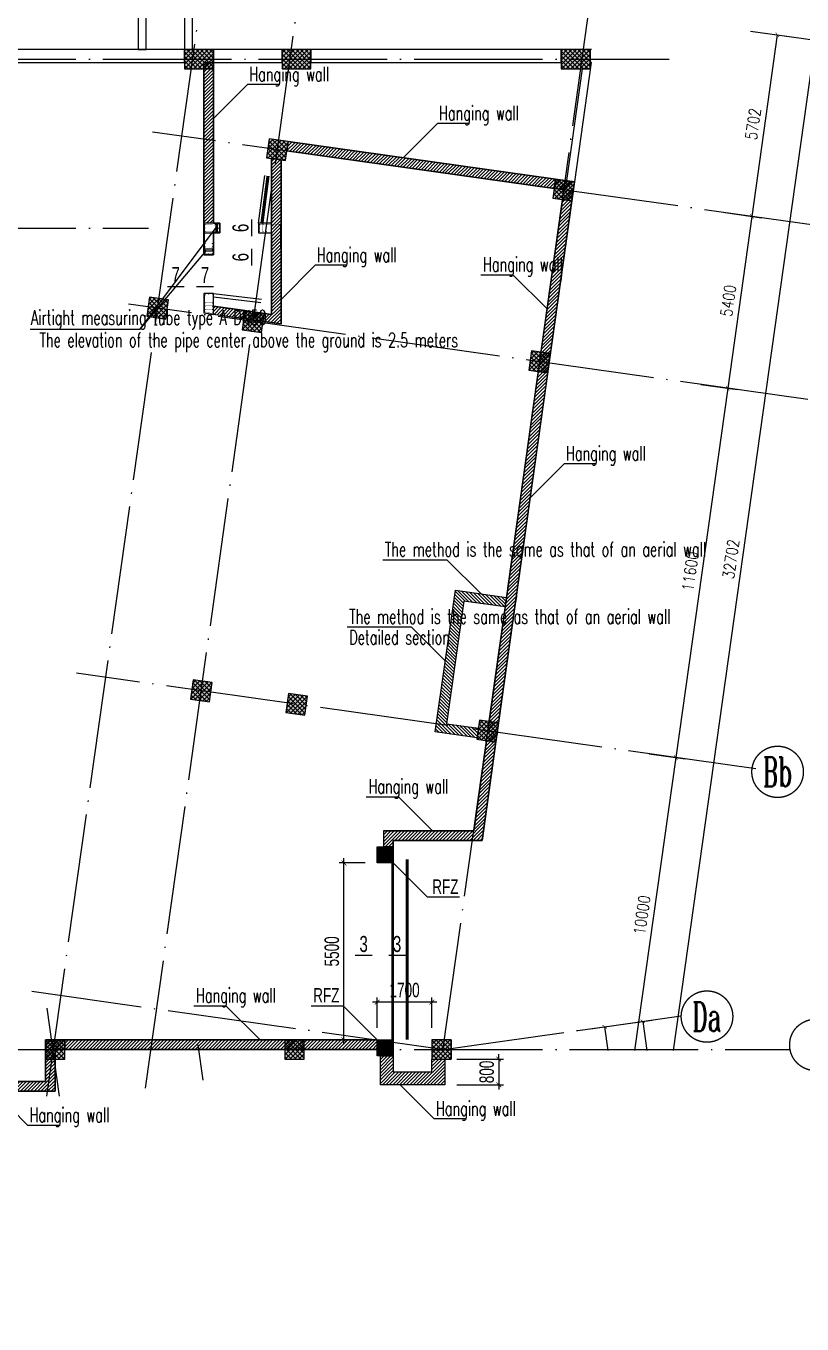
# Model space of a CAD drawing. Extents: x 68709 to 334654, y -65926 to 107615.
# Drawn here: x 156810 to 180957, y 46886 to 87264 of the extents above; entities that cross this region are included whole.
import ezdxf
from ezdxf.enums import TextEntityAlignment as Align
from ezdxf.xclip import XClip

# ---------------------------------------------------------------- set-up
doc = ezdxf.new("R2010")
doc.units = 0
doc.header["$LTSCALE"] = 2000
doc.header["$MEASUREMENT"] = 0
doc.header["$XCLIPFRAME"] = 0
for name, pattern in [('CENTER', [2, 1.25, -0.25, 0.25, -0.25]), ('DASH', [0.35, 0.25, -0.1]), ('DOTE', [2.42, 2, -0.2, 0.02, -0.2])]:
    doc.linetypes.add(name, pattern=pattern)
doc.layers.get('0').update_dxf_attribs({"linetype": 'CONTINUOUS'})
doc.layers.get('Defpoints').update_dxf_attribs({"linetype": 'CONTINUOUS'})
for name, color, linetype in [('0-column', 1, 'CONTINUOUS'), ('0-column-down', 6, 'CONTINUOUS'), ('0-hatch', 252, 'CONTINUOUS'), ('3', 6, 'CONTINUOUS'), ('A-CON-J', 1, 'CONTINUOUS'), ('A_DOOR', 4, 'CONTINUOUS'), ('AXIS', 3, 'CONTINUOUS'), ('AXIS_TEXT', 7, 'CONTINUOUS'), ('dote', 8, 'CONTINUOUS'), ('K-RF-LD', 50, 'CONTINUOUS'), ('SL-COLU', 210, 'CONTINUOUS'), ('SL-DIM', 90, 'CONTINUOUS'), ('SL-TEXT', 7, 'CONTINUOUS'), ('SL-WALL', 51, 'CONTINUOUS'), ('SL-WALL_HATCH', 254, 'CONTINUOUS')]:
    doc.layers.add(name, color=color, linetype=linetype)
doc.styles.add('_TCH_AXIS', font='COMPLEX', dxfattribs={"bigfont": 'GBCBIG'})
doc.styles.add('DIM_FONT', font='SIMPLEX.shx', dxfattribs={"width": 0.8})
doc.styles.add('L-TEXT', font='tj-romand1.shx', dxfattribs={"width": 0.7, "bigfont": 'hztxt5.shx'})
doc.styles.add('link', font='tj03-romand1.shx', dxfattribs={"width": 0.7, "bigfont": 'hztxt5.shx'})
doc.styles.add('MEN', font='tjromans.shx', dxfattribs={"width": 0.7, "bigfont": 'tjhztxt.shx'})
doc.styles.add('TONGJI-FONT', font='simplex.shx', dxfattribs={"width": 0.65})
doc.dimstyles.new('DIMN300', dxfattribs={"dimscale": 1.5, "dimtxt": 300, "dimasz": 100, "dimexe": 100, "dimexo": 100, "dimgap": 100, "dimtad": 1, "dimdec": 0, "dimtxsty": 'MEN', "dimblk": 'ARCHTICK', "dimcen": 1.5, "dimdle": 100, "dimclrt": 7, "dimazin": 2, "dimtfac": 1, "dimtdec": 0, "dimtix": 1, "dimtmove": 2, "dimatfit": 3, "dimfxl": 0, "dimarcsym": 0})
doc.dimstyles.new('TSSD_150_150', dxfattribs={"dimtxt": 450, "dimasz": 150, "dimexe": 150, "dimexo": 375, "dimgap": 150, "dimtad": 1, "dimdec": 0, "dimtxsty": 'L-TEXT', "dimblk": 'ARCHTICK', "dimcen": 0, "dimdle": 150, "dimclrt": 7, "dimazin": 3, "dimtfac": 1, "dimtdec": 0, "dimtix": 1, "dimtmove": 2, "dimatfit": 3, "dimfxl": 0, "dimarcsym": 0})
pattern_1 = [(45, (-2650, -13200), (-53.03301, 53.03301), [])]
pattern_2 = [(45, (-104156.54, -86527.21), (-53.03301, 53.03301), [])]

# ---------------------------------------------------------------- blocks, each defined once
blk = doc.blocks.new('0-jg-wall-ver3-dxadd')
for points in [[(65940, 81050), (64240, 81050), (64240, 79600), (64490, 79600), (64490, 80800), (65690, 80800), (65690, 79600), (65940, 79600)], [(65690, 79600), (59100, 79600), (59100, 79200), (65690, 79200)], [(68720, 79600), (66590, 79600), (66590, 79200), (68720, 79200)], [(77408, 79600), (69620, 79600), (69620, 79200), (77408, 79200)], [(108432, 79200), (109777, 54561), (112051, 54242), (112106, 54638), (110158, 54912), (108832, 79200), (115659, 79200), (115716, 79600), (78308, 79600), (78308, 79200)], [(84210, 63060), (85145, 79200), (84744, 79200), (83815, 63157), (77326, 48799), (73983, 48799), (73983, 48199), (73854, 48199), (75299, 37915), (75497, 37943), (74028, 48399), (77562, 48399), (81483, 20500), (77938, 20500), (77938, 20100), (81943, 20100), (77875, 49044)], [(78347, 79200), (78308, 79200), (78308, 79000), (78060, 79000), (77572, 75528), (77826, 75492)], [(79470, 64226), (78339, 61725), (77975, 61890), (79075, 64323), (79936, 79200), (80337, 79200)], [(66590, 79000), (66290, 79000), (66290, 74220), (66290, 73218), (66590, 73218), (66590, 73899), (66790, 73899), (66790, 74199), (66590, 74199)], [(68913, 76745), (68871, 76447), (77190, 75278), (77231, 75575)], [(68690, 76170), (68390, 76212), (68390, 74199), (67990, 74199), (67990, 73899), (68390, 73899), (68390, 71365), (68162, 71397), (68127, 71150), (68690, 71070)], [(77742, 74898), (77445, 74940), (76777, 70186), (77074, 70145)], [(67567, 71481), (66590, 71618), (66590, 72018), (66290, 72018), (66290, 71408), (67533, 71233)], [(76990, 69550), (76693, 69592), (75162, 58699), (75460, 58657)], [(77351, 59538), (76986, 59703), (76451, 58518), (75460, 58657), (75404, 58261), (76692, 58080)], [(75079, 58105), (74685, 55300), (71883, 55300), (71883, 54800), (72183, 54800), (72183, 55000), (74946, 55000), (75376, 58063)], [(71683, 54800), (72183, 54800), (72183, 54300), (71683, 54300)], [(71683, 48800), (61961, 48800), (61961, 48500), (71683, 48500)], [(71683, 48300), (71683, 48800), (72183, 48800), (72183, 48300)], [(61661, 48200), (61361, 48200), (61361, 47499), (59100, 47499), (59100, 47199), (61661, 47199)], [(72183, 48300), (72183, 47800), (73383, 47800), (73383, 48199), (73783, 48199), (73783, 47400), (71783, 47400), (71783, 48300)]]:
    blk.add_lwpolyline(points, close=True)
at = {"color": 1}
for points in [[(77391, 72400), (79542, 72400), (79554, 72597), (77419, 72598)], [(78296, 62600), (76014, 62600), (75986, 62400), (78205, 62400)]]:
    blk.add_lwpolyline(points, close=True, dxfattribs=at)
blk = doc.blocks.new('A$C253A630B')
at = {"layer": 'A_DOOR'}
for p, q in [((2050, -5101), (2241, -3613)), ((650, -7282), (2140, -7457)), ((650, -7388), (2124, -7562))]:
    blk.add_line(p, q, dxfattribs=at)
at = {"layer": 'A_DOOR', "const_width": 100}
blk.add_lwpolyline([(2154, -5118), (2345, -3630)], dxfattribs=at)
blk = doc.blocks.new('A$C0F766647')
at = {"layer": '3'}
for p, q in [((72133, -25000), (72133, -30500)), ((72183, -25000), (72183, -30500))]:
    blk.add_line(p, q, dxfattribs=at)
at = {"layer": '3', "linetype": 'DASH', "ltscale": 2, "const_width": 90}
blk.add_lwpolyline([(72611, -30501), (72611, -24891)], dxfattribs=at)
blk = doc.blocks.new('0-jg-column-Ver3-L-1')
at = {"color": 0, "linetype": 'ByBlock', "ltscale": 0.1}
for points in [[(66590, 79000), (66590, 79600), (65690, 79600), (65690, 79000)], [(69620, 79000), (69620, 79600), (68720, 79600), (68720, 79000)], [(78308, 79000), (78308, 79600), (77408, 79600), (77408, 79000)], [(68235, 76234), (68830, 76150), (68913, 76745), (68319, 76828)], [(77148, 74981), (77742, 74898), (77826, 75492), (77231, 75575)], [(64513, 71304), (65107, 71220), (65191, 71815), (64597, 71898)], [(67484, 70886), (68078, 70803), (68162, 71397), (67567, 71481)], [(76396, 69634), (76990, 69550), (77074, 70145), (76480, 70228)], [(65869, 59399), (66464, 59316), (66547, 59910), (65953, 59993)], [(68840, 58982), (69434, 58898), (69518, 59492), (68924, 59576)], [(74782, 58147), (75376, 58063), (75460, 58657), (74865, 58741)], [(68811, 48199), (69411, 48199), (69411, 48799), (68811, 48799)]]:
    blk.add_lwpolyline(points, close=True, dxfattribs=at)
at = {"color": 5, "linetype": 'ByBlock', "ltscale": 0.1}
for points in [[(61361, 48199), (61961, 48199), (61961, 48799), (61361, 48799)], [(73383, 48199), (73983, 48199), (73983, 48799), (73383, 48799)]]:
    blk.add_lwpolyline(points, close=True, dxfattribs=at)
blk = doc.blocks.new('_ArchTick')
at = {"color": 0, "linetype": 'ByBlock', "const_width": 0.15}
blk.add_lwpolyline([(-0.5, -0.5), (0.5, 0.5)], dxfattribs=at)
blk = doc.blocks.new('*D82')
at = {"layer": 'AXIS', "color": 0, "lineweight": -2, "transparency": 16777216}
for p, q in [((82505, 74531), (83634, 74373)), ((83337, 74414), (82586, 69067)), ((81754, 69184), (82883, 69025))]:
    blk.add_line(p, q, dxfattribs=at)
at = {"layer": 'Defpoints', "color": 0, "transparency": 16777216}
for p in [(82149, 74581), (81397, 69234), (82586, 69067)]:
    blk.add_point(p, dxfattribs=at)
at = {"layer": 'AXIS', "color": 0, "lineweight": -2, "transparency": 16777216, "xscale": 120, "yscale": 120, "zscale": 120}
for p, rotation in [((83337, 74414), 82.00000000000203), ((82586, 69067), 262.000000000002)]:
    blk.add_blockref('_ArchTick', p, dxfattribs=dict(at, rotation=rotation))
at = {"layer": 'AXIS', "color": 7, "transparency": 16777216, "insert": (82605, 71791), "char_height": 360, "attachment_point": 5, "rotation": 82, "style": 'DIM_FONT'}
blk.add_mtext('\\A1;5400', dxfattribs=at)
blk = doc.blocks.new('*D83')
at = {"layer": 'AXIS', "color": 0, "lineweight": -2, "transparency": 16777216}
for p, q in [((82586, 69067), (80971, 57580)), ((81754, 69184), (82883, 69025)), ((80139, 57697), (81268, 57538))]:
    blk.add_line(p, q, dxfattribs=at)
at = {"layer": 'Defpoints', "color": 0, "transparency": 16777216}
for p in [(81397, 69234), (79783, 57747), (80971, 57580)]:
    blk.add_point(p, dxfattribs=at)
at = {"layer": 'AXIS', "color": 0, "lineweight": -2, "transparency": 16777216, "xscale": 120, "yscale": 120, "zscale": 120}
for p, rotation in [((82586, 69067), 81.99999999999763), ((80971, 57580), 261.9999999999977)]:
    blk.add_blockref('_ArchTick', p, dxfattribs=dict(at, rotation=rotation))
at = {"layer": 'AXIS', "color": 7, "transparency": 16777216, "insert": (81422, 63374), "char_height": 360, "attachment_point": 5, "rotation": 82, "style": 'DIM_FONT'}
blk.add_mtext('\\A1;11600', dxfattribs=at)
blk = doc.blocks.new('*D84')
at = {"layer": 'AXIS', "color": 0, "lineweight": -2, "transparency": 16777216}
for p, q in [((80971, 57580), (79579, 47677)), ((80139, 57697), (81268, 57538)), ((78748, 47794), (79877, 47635))]:
    blk.add_line(p, q, dxfattribs=at)
at = {"layer": 'Defpoints', "color": 0, "transparency": 16777216}
for p in [(79783, 57747), (78391, 47844), (79579, 47677)]:
    blk.add_point(p, dxfattribs=at)
at = {"layer": 'AXIS', "color": 0, "lineweight": -2, "transparency": 16777216, "xscale": 120, "yscale": 120, "zscale": 120}
for p, rotation in [((80971, 57580), 81.99999999999785), ((79579, 47677), 261.9999999999979)]:
    blk.add_blockref('_ArchTick', p, dxfattribs=dict(at, rotation=rotation))
at = {"layer": 'AXIS', "color": 7, "transparency": 16777216, "insert": (79919, 52679), "char_height": 360, "attachment_point": 5, "rotation": 82, "style": 'DIM_FONT'}
blk.add_mtext('\\A1;10000', dxfattribs=at)
blk = doc.blocks.new('*D85')
at = {"layer": 'AXIS', "color": 0, "lineweight": -2, "transparency": 16777216}
for p, q in [((83299, 80178), (85616, 79853)), ((80768, 47510), (85319, 79894)), ((78748, 47794), (81065, 47468))]:
    blk.add_line(p, q, dxfattribs=at)
at = {"layer": 'Defpoints', "color": 0, "transparency": 16777216}
for p in [(82942, 80228), (85319, 79894), (78391, 47844)]:
    blk.add_point(p, dxfattribs=at)
at = {"layer": 'AXIS', "color": 0, "lineweight": -2, "transparency": 16777216, "xscale": 120, "yscale": 120, "zscale": 120}
for p, rotation in [((85319, 79894), 82.0000000000098), ((80768, 47510), 262.0000000000098)]:
    blk.add_blockref('_ArchTick', p, dxfattribs=dict(at, rotation=rotation))
at = {"layer": 'AXIS', "color": 7, "transparency": 16777216, "insert": (82687, 63752), "char_height": 360, "attachment_point": 5, "rotation": 82, "style": 'DIM_FONT'}
blk.add_mtext('\\A1;32702', dxfattribs=at)
blk = doc.blocks.new('*D86')
at = {"layer": 'AXIS', "color": 0, "lineweight": -2, "transparency": 16777216}
for p, q in [((77924, 49089), (80241, 49415)), ((79944, 49373), (84194, 19135)), ((82174, 18851), (84491, 19177))]:
    blk.add_line(p, q, dxfattribs=at)
at = {"layer": 'Defpoints', "color": 0, "transparency": 16777216}
for p in [(77568, 49039), (84194, 19135), (81817, 18801)]:
    blk.add_point(p, dxfattribs=at)
at = {"layer": 'AXIS', "color": 0, "lineweight": -2, "transparency": 16777216, "xscale": 120, "yscale": 120, "zscale": 120}
for p, rotation in [((79944, 49373), 97.99999999991564), ((84194, 19135), 277.9999999999156)]:
    blk.add_blockref('_ArchTick', p, dxfattribs=dict(at, rotation=rotation))
at = {"layer": 'AXIS', "color": 7, "transparency": 16777216, "insert": (80997, 38918), "char_height": 360, "attachment_point": 5, "rotation": 99, "style": 'DIM_FONT'}
blk.add_mtext('\\A1;30535', dxfattribs=at)
blk = doc.blocks.new('*D87')
at = {"layer": 'AXIS', "color": 0, "lineweight": -2, "transparency": 16777216}
for p, q in [((77924, 49089), (79053, 49248)), ((78756, 49206), (80287, 38313)), ((79455, 38196), (80584, 38355))]:
    blk.add_line(p, q, dxfattribs=at)
at = {"layer": 'Defpoints', "color": 0, "transparency": 16777216}
for p in [(77568, 49039), (79098, 38146), (80287, 38313)]:
    blk.add_point(p, dxfattribs=at)
at = {"layer": 'AXIS', "color": 0, "lineweight": -2, "transparency": 16777216, "xscale": 120, "yscale": 120, "zscale": 120}
for p, rotation in [((78756, 49206), 98.0000000000012), ((80287, 38313), 278.0000000000012)]:
    blk.add_blockref('_ArchTick', p, dxfattribs=dict(at, rotation=rotation))
at = {"layer": 'AXIS', "color": 7, "transparency": 16777216, "insert": (79086, 43698), "char_height": 360, "attachment_point": 5, "rotation": 99, "style": 'DIM_FONT'}
blk.add_mtext('\\A1;11000', dxfattribs=at)
blk = doc.blocks.new('*D14')
at = {"layer": 'AXIS', "color": 0, "lineweight": -2, "transparency": 16777216}
for p, q in [((83299, 80178), (84428, 80020)), ((84131, 80061), (83337, 74414)), ((82505, 74531), (83634, 74373))]:
    blk.add_line(p, q, dxfattribs=at)
at = {"layer": 'Defpoints', "color": 0, "transparency": 16777216}
for p in [(82942, 80228), (82149, 74581), (83337, 74414)]:
    blk.add_point(p, dxfattribs=at)
at = {"layer": 'AXIS', "color": 0, "lineweight": -2, "transparency": 16777216, "xscale": 120, "yscale": 120, "zscale": 120}
for p, rotation in [((84131, 80061), 82.0000000000021), ((83337, 74414), 262.0000000000021)]:
    blk.add_blockref('_ArchTick', p, dxfattribs=dict(at, rotation=rotation))
at = {"layer": 'AXIS', "color": 7, "transparency": 16777216, "insert": (83377, 77288), "char_height": 360, "attachment_point": 5, "rotation": 82, "style": 'DIM_FONT'}
blk.add_mtext('\\A1;5702', dxfattribs=at)
blk = doc.blocks.new('A$C4DFE0CFA')
at = {"layer": 'SL-WALL_HATCH'}
h = blk.add_hatch(dxfattribs=at)
h.set_pattern_fill('ANSI31', color=256, scale=600, style=0)
h.set_pattern_definition(pattern_1)
h.paths.add_polyline_path([(58189.8, -399.5), (58489.8, -399.5), (58489.8, -5397.1), (58189.8, -5397.1)])
h = blk.add_hatch(dxfattribs=at)
h.set_pattern_fill('ANSI31', color=256, scale=600, style=0)
h.set_pattern_definition(pattern_2)
h.paths.add_polyline_path([(63783.3, -24799.5), (63783.3, -24299.5), (66584.8, -24299.5), (67020.7, -21197.4), (69386.7, -4362.8), (60771.3, -3152), (60813.1, -2854.9), (69725.5, -4107.5), (67276.1, -21536.2), (66845.5, -24599.5), (64083.3, -24599.5), (64083.3, -24799.5)])
h = blk.add_hatch(dxfattribs=at)
h.set_pattern_fill('ANSI31', color=256, scale=600, style=0)
h.set_pattern_definition(pattern_1)
h.paths.add_polyline_path([(58489.8, -7981.5), (60289.8, -8234.4), (60289.8, -3387.3), (60589.8, -3414.1), (60589.8, -8529.1), (58489.8, -8233.9)])
h = blk.add_hatch(dxfattribs=at)
h.set_pattern_fill('ANSI31', color=256, scale=600, angle=90, style=0)
h.set_pattern_definition([(135, (-104156.54, -86527.21), (-53.03301, -53.03301), [])])
h.paths.add_polyline_path([(67563.5, -17335.4), (66276.2, -17154.4), (65740.5, -20967), (66730.8, -21106.1), (66689, -21403.2), (65387.1, -21220.2), (66020.8, -16815.6), (67605.3, -17038.2)])
for points in [[(63583.3, -24799.5), (64083.3, -24799.5), (64083.3, -25299.5), (63583.3, -25299.5)], [(63583.3, -30799.5), (64083.3, -30799.5), (64083.3, -31299.5), (63583.3, -31299.5)]]:
    blk.add_hatch(color=256, dxfattribs=at).paths.add_polyline_path(points)
h = blk.add_hatch(dxfattribs=at)
h.set_pattern_fill('ANSI31', color=256, scale=600, style=0)
h.set_pattern_definition(pattern_1)
h.paths.add_polyline_path([(50150, -32100), (50150, -32400), (53561.1, -32400), (53561.1, -31099.5), (63583.3, -31099.5), (63583.3, -30799.5), (53261.1, -30799.5), (53261.1, -32100)])
h = blk.add_hatch(dxfattribs=at)
h.set_pattern_fill('ANSI31', color=256, scale=600, style=0)
h.set_pattern_definition(pattern_2)
h.paths.add_polyline_path([(64083.3, -31299.5), (64083.3, -31799.5), (65283.3, -31798.5), (65283, -31400), (65683.3, -31400), (65683.3, -32199.5), (63683.3, -32199.5), (63683.3, -31299.5)])
at = {"layer": 'SL-COLU', "const_width": 6}
for points in [[(60546.8, -4922), (60546.8, -5672), (59917.8, -5672), (59917.8, -5428), (59936.1, -5428), (59958, -5449.9)], [(58639.9, -5465.3), (58661.8, -5443.5), (58661.8, -5425.1), (58217.8, -5425.1), (58217.8, -5669.1), (58661.8, -5669.1), (58661.8, -5425.1), (58643.4, -5425.1), (58621.5, -5447)], [(58258, -5449.9), (58236.1, -5428), (58217.8, -5428), (58217.8, -6353.5), (58461.8, -6353.5), (58461.8, -5428), (58217.8, -5428), (58217.8, -5446.4), (58239.6, -5468.3)], [(59939.6, -5468.3), (59917.8, -5446.4), (59917.8, -5428), (60561.8, -5428), (60561.8, -6178)], [(58258, -7631.3), (58236.1, -7609.5), (58217.8, -7609.5), (58217.8, -8163.8), (58461.8, -8203.5), (58461.8, -7609.5), (58217.8, -7609.5), (58217.8, -7627.9), (58239.6, -7649.7)]]:
    blk.add_lwpolyline(points, dxfattribs=at)
at = {"layer": 'SL-COLU'}
for points in [[(58689.8, -5397.1), (58189.8, -5397.1), (58189.8, -5697.1), (58689.8, -5697.1)], [(58189.8, -7581.5), (58189.8, -8191.8), (58489.8, -8233.9), (58489.8, -7581.5)]]:
    blk.add_lwpolyline(points, close=True, dxfattribs=at)
at = {"layer": 'SL-COLU', "const_width": 10}
for points in [[(58225.8, -5438.1, 1), (58235.8, -5438.1, 1)], [(58225.8, -5547.1, -1), (58235.8, -5547.1, -1)], [(58225.8, -5656.1, -1), (58235.8, -5656.1, -1)], [(58539.3, -5441, 1), (58549.3, -5441, 1)], [(58539.3, -5659, -1), (58549.3, -5659, -1)], [(58643.8, -5441, 1), (58653.8, -5441, 1)], [(58643.8, -5550, -1), (58653.8, -5550, -1)], [(58643.8, -5659, -1), (58653.8, -5659, -1)], [(59935.8, -5441, -1), (59925.8, -5441, -1)], [(59935.8, -5550, 1), (59925.8, -5550, 1)], [(59935.8, -5659, 1), (59925.8, -5659, 1)], [(60040.3, -5441, -1), (60030.3, -5441, -1)], [(60040.3, -5659, 1), (60030.3, -5659, 1)], [(60144.8, -5441, -1), (60134.8, -5441, -1)], [(60144.8, -5659, 1), (60134.8, -5659, 1)], [(60538.8, -5441, -1), (60528.8, -5441, -1)], [(60538.8, -5659, 1), (60528.8, -5659, 1)], [(58230.8, -6032, 1), (58230.8, -6022, 1)], [(58448.8, -6032, -1), (58448.8, -6022, -1)], [(58230.8, -6136.5, 1), (58230.8, -6126.5, 1)], [(58230.8, -6241, 1), (58230.8, -6231, 1)], [(58230.8, -6345.5, 1), (58230.8, -6335.5, 1)], [(58339.8, -6345.5, -1), (58339.8, -6335.5, -1)], [(58448.8, -6136.5, -1), (58448.8, -6126.5, -1)], [(58448.8, -6241, -1), (58448.8, -6231, -1)], [(58448.8, -6345.5, -1), (58448.8, -6335.5, -1)], [(58230.8, -7627.5, 1), (58230.8, -7617.5, 1)], [(58339.8, -7627.5, -1), (58339.8, -7617.5, -1)], [(58448.8, -7627.5, -1), (58448.8, -7617.5, -1)], [(58230.8, -7882, 1), (58230.8, -7872, 1)], [(58230.8, -7986.5, 1), (58230.8, -7976.5, 1)], [(58448.8, -7882, -1), (58448.8, -7872, -1)], [(58448.8, -7986.5, -1), (58448.8, -7976.5, -1)], [(58229.3, -8157.5, 1), (58229.3, -8147.5, 1)], [(58230.8, -8091, 1), (58230.8, -8081, 1)], [(58324.5, -8173, -1), (58324.5, -8163, -1)], [(58448.8, -8091, -1), (58448.8, -8081, -1)], [(58448.8, -8195.5, -1), (58448.8, -8185.5, -1)]]:
    blk.add_lwpolyline(points, format="xyb", close=True, dxfattribs=at)
at = {"layer": 'SL-COLU', "const_width": 6}
for points in [[(58531.3, -5465), (58531.3, -5441, -1), (58557.3, -5441), (58557.3, -5659, -1), (58531.3, -5659), (58531.3, -5635)], [(60048.3, -5465), (60048.3, -5441, 1), (60022.3, -5441), (60022.3, -5659, 1), (60048.3, -5659), (60048.3, -5635)], [(60152.8, -5465), (60152.8, -5441, 1), (60126.8, -5441), (60126.8, -5659, 1), (60152.8, -5659), (60152.8, -5635)], [(58254.8, -6040), (58230.8, -6040, -1), (58230.8, -6014), (58448.8, -6014, -1), (58448.8, -6040), (58424.8, -6040)], [(58254.8, -6144.5), (58230.8, -6144.5, -1), (58230.8, -6118.5), (58448.8, -6118.5, -1), (58448.8, -6144.5), (58424.8, -6144.5)], [(58254.8, -6249), (58230.8, -6249, -1), (58230.8, -6223), (58448.8, -6223, -1), (58448.8, -6249), (58424.8, -6249)], [(58254.8, -7890), (58230.8, -7890, -1), (58230.8, -7864), (58448.8, -7864, -1), (58448.8, -7890), (58424.8, -7890)], [(58254.8, -7994.5), (58230.8, -7994.5, -1), (58230.8, -7968.5), (58448.8, -7968.5, -1), (58448.8, -7994.5), (58424.8, -7994.5)], [(58254.8, -8099), (58230.8, -8099, -1), (58230.8, -8073), (58448.8, -8073, -1), (58448.8, -8099), (58424.8, -8099)]]:
    blk.add_lwpolyline(points, format="xyb", dxfattribs=at)
at = {"layer": 'SL-TEXT'}
for points in [[(60550.4, -1085.1), (59550.4, -1085.1), (58489.8, -2145.7)], [(66456.1, -2297.7), (65456.1, -2297.7), (64395.4, -3358.4)], [(62650.4, -6707.3), (61650.4, -6707.3), (60589.8, -7767.9)], [(66805.8, -7003.3), (67805.8, -7003.3), (68866.5, -8064)], [(70404.1, -12880.8), (69404.1, -12880.8), (68343.4, -13941.4)], [(63752.4, -15866.2), (65752.4, -15866.2), (66813, -16926.9)], [(62643.3, -17957.2), (64643.3, -17957.2), (65704, -19017.9)], [(63243.3, -23238.8), (64243.3, -23238.8), (65303.9, -24299.5)], [(66144, -26360.1), (65144, -26360.1), (64083.3, -25299.5)], [(57875.8, -29738.8), (58875.8, -29738.8), (59936.4, -30799.5)], [(61522.7, -29738.8), (62522.7, -29738.8), (63583.3, -30799.5)], [(66358.9, -33260.1), (65358.9, -33260.1), (64298.2, -32199.5)], [(53714.4, -33460.7), (52714.4, -33460.7), (51653.7, -32400)]]:
    blk.add_lwpolyline(points, dxfattribs=at)
at = {"layer": 'SL-WALL', "ltscale": 0.1}
for points in [[(58189.8, -399.5), (58489.8, -399.5), (58489.8, -5400), (58689.8, -5400), (58689.8, -5700), (58489.8, -5700), (58489.8, -6381.5), (58189.8, -6381.5)], [(53561.1, -31099.5), (53561.1, -32400), (49650, -32400), (49650, -31900), (50150, -31900), (50150, -32100), (53261.1, -32100), (53261.1, -30799.5), (64083.3, -30799.5), (64083.3, -31299.5), (63583.3, -31299.5), (63583.3, -31099.5)]]:
    blk.add_lwpolyline(points, close=True, dxfattribs=at)
at = {"layer": 'SL-WALL'}
for points in [[(63783.3, -24799.5), (63783.3, -24799.5), (63783.3, -24299.5), (66584.8, -24299.5), (67020.7, -21197.4), (69386.7, -4362.8), (60771.3, -3152), (60813.1, -2854.9), (69725.5, -4107.5), (67276.1, -21536.2), (66845.5, -24599.5), (64083.3, -24599.5), (64083.3, -24799.5)], [(67563.5, -17335.4), (67563.5, -17335.4), (66276.2, -17154.4), (65740.5, -20967), (66730.8, -21106.1), (66689, -21403.2), (65387.1, -21220.2), (66020.8, -16815.6), (67605.3, -17038.2), (67605.3, -17038.2)], [(63583.3, -24799.5), (64083.3, -24799.5), (64083.3, -25299.5), (63583.3, -25299.5)], [(64083.3, -31299.5), (64083.3, -31799.5), (65283.3, -31798.5), (65283, -31400), (65683.3, -31400), (65683.3, -32199.5), (63683.3, -32199.5), (63683.3, -31299.5)]]:
    blk.add_lwpolyline(points, close=True, dxfattribs=at)
blk.add_lwpolyline([(59889.8, -5400), (59889.8, -5700), (60289.8, -5700), (60289.8, -8234.4), (58489.8, -7981.5), (58489.8, -7581.5), (58189.8, -7581.5), (58189.8, -8191.8), (60589.8, -8529.1), (60589.8, -3414.1), (60289.8, -3387.3), (60289.8, -5400), (59889.8, -5400)], dxfattribs=at)
at = {"layer": 'SL-WALL_HATCH'}
for points in [[(58189.8, -399.5), (58489.8, -399.5), (58489.8, -5397.1), (58189.8, -5397.1)], [(50150, -32100), (50150, -32400), (53561.1, -32400), (53561.1, -31099.5), (63583.3, -31099.5), (63583.3, -30799.5), (53261.1, -30799.5), (53261.1, -32100)], [(63583.3, -30799.5), (64083.3, -30799.5), (64083.3, -31299.5), (63583.3, -31299.5)]]:
    blk.add_lwpolyline(points, close=True, dxfattribs=at)
blk.add_lwpolyline([(58489.8, -7981.5), (60289.8, -8234.4), (60289.8, -3387.3), (60589.8, -3414.1), (60589.8, -8529.1), (58489.8, -8233.9), (58489.8, -7981.5)], dxfattribs=at)
at = {"layer": 'SL-TEXT'}
for s, rotation, style, width, p in [('Hanging wall', 360, 'TONGJI-FONT', 0.65, (59600.4, -985.1)), ('Hanging wall', 360, 'TONGJI-FONT', 0.65, (65506.1, -2197.7)), ('Hanging wall', 360, 'TONGJI-FONT', 0.65, (61700.4, -6607.3)), ('Hanging wall', 0, 'TONGJI-FONT', 0.65, (66872.9, -6903.3)), ('Hanging wall', 360, 'TONGJI-FONT', 0.65, (69454.1, -12780.8)), ('The method is the same as that of an aerial wall', 0, 'TONGJI-FONT', 0.65, (63819.4, -15766.2)), ('The method is the same as that of an aerial wall', 0, 'TONGJI-FONT', 0.65, (62710.3, -17857.2)), ('Detailed section', 360, 'TONGJI-FONT', 0.65, (62710.3, -18507.2)), ('Hanging wall', 0, 'TONGJI-FONT', 0.65, (63310.3, -23138.8)), ('RFZ', 360, 'link', 0.7, (65294, -26260.1)), ('Hanging wall', 0, 'TONGJI-FONT', 0.65, (57942.8, -29638.8)), ('RFZ', 0, 'link', 0.7, (61589.7, -29638.8)), ('Hanging wall', 360, 'TONGJI-FONT', 0.65, (65408.9, -33160.1)), ('Hanging wall', 360, 'TONGJI-FONT', 0.65, (52764.4, -33360.7))]:
    blk.add_text(s, height=450, rotation=rotation, dxfattribs=dict(at, style=style, width=width)).set_placement(p)
blk = doc.blocks.new('0-jg-column-Ver3-L-0')
at = {"color": 0, "linetype": 'ByBlock', "ltscale": 0.1}
for points in [[(66590, 79000), (66590, 79600), (65690, 79600), (65690, 79000)], [(69620, 79000), (69620, 79600), (68720, 79600), (68720, 79000)], [(78308, 79000), (78308, 79600), (77408, 79600), (77408, 79000)], [(68235, 76234), (68830, 76150), (68913, 76745), (68319, 76828)], [(77148, 74981), (77742, 74898), (77826, 75492), (77231, 75575)], [(64513, 71304), (65107, 71220), (65191, 71815), (64597, 71898)], [(67484, 70886), (68078, 70803), (68162, 71397), (67567, 71481)], [(76396, 69634), (76990, 69550), (77074, 70145), (76480, 70228)], [(65869, 59399), (66464, 59316), (66547, 59910), (65953, 59993)], [(68840, 58982), (69434, 58898), (69518, 59492), (68924, 59576)], [(74782, 58147), (75376, 58063), (75460, 58657), (74865, 58741)], [(68811, 48199), (69411, 48199), (69411, 48799), (68811, 48799)]]:
    blk.add_lwpolyline(points, close=True, dxfattribs=at)
at = {"color": 5, "linetype": 'ByBlock', "ltscale": 0.1}
for points in [[(61361, 48199), (61961, 48199), (61961, 48799), (61361, 48799)], [(73383, 48199), (73983, 48199), (73983, 48799), (73383, 48799)]]:
    blk.add_lwpolyline(points, close=True, dxfattribs=at)
blk = doc.blocks.new('*D117')
at = {"layer": 'Defpoints', "color": 0, "transparency": 16777216}
for p in [(169840, 55128), (169840, 54328), (171521, 54328)]:
    blk.add_point(p, dxfattribs=at)
at = {"layer": 'SL-DIM', "color": 0, "lineweight": -2, "transparency": 16777216}
for p, q in [((170215, 55128), (171671, 55128)), ((171521, 55128), (171521, 55278)), ((171521, 55128), (171521, 54328)), ((170215, 54328), (171671, 54328)), ((171521, 54328), (171521, 54178))]:
    blk.add_line(p, q, dxfattribs=at)
at = {"layer": 'SL-DIM', "color": 0, "lineweight": -2, "transparency": 16777216, "xscale": 150, "yscale": 150, "zscale": 150}
for p, rotation in [((171521, 55128), 270), ((171521, 54328), 90)]:
    blk.add_blockref('_ArchTick', p, dxfattribs=dict(at, rotation=rotation))
at = {"layer": 'SL-DIM', "color": 7, "transparency": 16777216, "insert": (171146, 54728), "char_height": 450, "attachment_point": 5, "rotation": 90, "style": 'L-TEXT'}
blk.add_mtext('\\A1;800', dxfattribs=at)
blk = doc.blocks.new('*D118')
at = {"layer": 'Defpoints', "color": 0, "transparency": 16777216}
for p in [(167740, 56897), (167740, 55728), (169440, 55727)]:
    blk.add_point(p, dxfattribs=at)
at = {"layer": 'SL-DIM', "color": 0, "lineweight": -2, "transparency": 16777216}
for p, q in [((167740, 56103), (167740, 57047)), ((169440, 56102), (169440, 57047)), ((169590, 56897), (167590, 56897))]:
    blk.add_line(p, q, dxfattribs=at)
at = {"layer": 'SL-DIM', "color": 0, "lineweight": -2, "transparency": 16777216, "xscale": 150, "yscale": 150, "zscale": 150, "rotation": 180}
blk.add_blockref('_ArchTick', (167740, 56897), dxfattribs=at)
at = {"layer": 'SL-DIM', "color": 0, "lineweight": -2, "transparency": 16777216, "xscale": 150, "yscale": 150, "zscale": 150}
blk.add_blockref('_ArchTick', (169440, 56897), dxfattribs=at)
at = {"layer": 'SL-DIM', "color": 7, "transparency": 16777216, "insert": (168590, 57272), "char_height": 450, "attachment_point": 5, "style": 'L-TEXT'}
blk.add_mtext('\\A1;1700', dxfattribs=at)
blk = doc.blocks.new('*D119')
at = {"layer": 'Defpoints', "color": 0, "transparency": 16777216}
for p in [(166703, 61228), (167740, 61228), (167740, 55728)]:
    blk.add_point(p, dxfattribs=at)
at = {"layer": 'SL-DIM', "color": 0, "lineweight": -2, "transparency": 16777216}
for p, q in [((166703, 55578), (166703, 61378)), ((167365, 61228), (166553, 61228)), ((167365, 55728), (166553, 55728))]:
    blk.add_line(p, q, dxfattribs=at)
at = {"layer": 'SL-DIM', "color": 0, "lineweight": -2, "transparency": 16777216, "xscale": 150, "yscale": 150, "zscale": 150}
for p, rotation in [((166703, 61228), 90), ((166703, 55728), 270)]:
    blk.add_blockref('_ArchTick', p, dxfattribs=dict(at, rotation=rotation))
at = {"layer": 'SL-DIM', "color": 7, "transparency": 16777216, "insert": (166328, 58478), "char_height": 450, "attachment_point": 5, "rotation": 90, "style": 'L-TEXT'}
blk.add_mtext('\\A1;5500', dxfattribs=at)
blk = doc.blocks.new('A$C2211103D')
at = {"layer": 'K-RF-LD'}
for p, q in [((64298, -8404), (66674, -5228)), ((66665, -5251), (66640, -5251)), ((66715, -5251), (66740, -5251)), ((64298, -8404), (66375, -5949)), ((66440, -5906), (66440, -5881)), ((66440, -5956), (66440, -5981)), ((64298, -8404), (60880, -8404))]:
    blk.add_line(p, q, dxfattribs=at)
for points in [[(66665, -5401), (66715, -5401), (66715, -5101), (66665, -5101)], [(66290, -5906), (66290, -5956), (66590, -5956), (66590, -5906)]]:
    blk.add_lwpolyline(points, close=True, dxfattribs=at)
at = {"layer": 'K-RF-LD', "style": 'TONGJI-FONT', "width": 0.65}
for s, p in [('Airtight measuring tube type A DN50', (60908, -8258)), ('The elevation of the pipe center above the ground is 2.5 meters', (61175, -8957))]:
    blk.add_text(s, height=450, dxfattribs=at).set_placement(p)
blk = doc.blocks.new('ZW0702(CQ)')
at = {"layer": 'AXIS'}
for centre in [(84140, 57134.5), (81942.8, 49522.6), (85315.4, 48640.1)]:
    blk.add_circle(centre, 800, dxfattribs=at)
at = {"layer": 'dote', "linetype": 'DOTE'}
for p, q in [((61294.8, 46249), (67588.2, 91029)), ((64265.6, 45831.4), (70559, 90611.5)), ((73178, 44578.9), (79471.4, 89358.9)), ((-9452, 79300), (80768, 79300)), ((85827.1, 74064.5), (64695.9, 77034.3)), ((-9452, 74050), (64564.2, 74050)), ((85075.6, 68717), (63944.4, 71686.8)), ((83461.2, 57229.9), (62330, 60199.7)), ((82069.5, 47327.3), (60938.2, 50297.1)), ((70513.5, -14975.8), (61411.8, 49785.7)), ((60010, 46571.4), (81143, 49541.4)), ((-9452, 48500), (84527.8, 48500)), ((74969.7, -14349.6), (66116.7, 48642.5)), ((82396.7, -13305.8), (73708, 48517.2))]:
    blk.add_line(p, q, dxfattribs=at)
at = {"layer": 'AXIS_TEXT', "style": '_TCH_AXIS'}
for s, width, p, p2 in [('Bb', 0.552632, (83687.5, 56682), (84592.6, 56682)), ('Da', 0.567568, (81490.2, 49070), (82395.3, 49070))]:
    blk.add_text(s, height=905.1, dxfattribs=dict(at, width=width)).set_placement(p, p2, align=Align.FIT)
at = {"layer": 'AXIS'}
for p1, p2, distance, picture, middle in [((78391.1, 47844.2), (82942.4, 80228.3), -2400, '*D85', (82686.9, 63752.4)), ((82942.4, 80228.3), (82148.8, 74581.4), 1200, '*D14', (83377.4, 77288)), ((82148.8, 74581.4), (81397.3, 69234), 1200, '*D82', (82604.9, 71790.8)), ((81397.3, 69234), (79782.9, 57746.9), 1200, '*D83', (81421.9, 63373.5)), ((79782.9, 57746.9), (78391.1, 47844.2), 1200, '*D84', (79918.8, 52678.7))]:
    dim = blk.add_aligned_dim(p1=p1, p2=p2, distance=distance, dimstyle='DIMN300', dxfattribs=at)
    dim.commit()
    dim.dimension.update_dxf_attribs({"geometry": picture, "text_midpoint": middle})
for base, p2, picture, middle in [((84193.8, 19135.3), (81817.1, 18801.3), '*D86', (80997.3, 38917.8)), ((80286.7, 38313), (79098.4, 38146), '*D87', (79086.4, 43698.4))]:
    dim = blk.add_linear_dim(base=base, p1=(77567.5, 49038.9), p2=p2, angle=278, dimstyle='DIMN300', dxfattribs=at)
    dim.commit()
    dim.dimension.update_dxf_attribs({"geometry": picture, "text_midpoint": middle, "dimtype": 129, "text_rotation": 99})

msp = doc.modelspace()

# ---------------------------------------------------------------- hatches: boundary and pattern name
at = {"layer": '0-hatch'}
h = msp.add_hatch(dxfattribs=at)
h.set_pattern_fill('ANSI37', color=256, scale=800, style=0)
h.set_pattern_definition([(45, (1000000, 0), (-70.710678, 70.710678), []), (135, (1000000, 0), (-70.710678, -70.710678), [])])
h.paths.add_polyline_path([(155158.4, 61227.7), (155158.4, 61827.7), (154258.4, 61827.7), (154258.4, 61227.7)])
h.paths.add_polyline_path([(155158.4, 72727.7), (155158.4, 73327.7), (154258.4, 73327.7), (154258.4, 72727.7)])
h.paths.add_polyline_path([(130256.5, 61227.7), (130256.5, 61827.7), (129356.5, 61827.7), (129356.5, 61227.7)])
h.paths.add_polyline_path([(129356.5, 85927.2), (129956.5, 85927.2), (129956.5, 86527.2), (129356.5, 86527.2)])
h.paths.add_polyline_path([(137758.4, 85927.2), (138358.4, 85927.2), (138358.4, 86527.2), (137758.4, 86527.2)])
h.paths.add_polyline_path([(146158.4, 85927.2), (146758.4, 85927.2), (146758.4, 86527.2), (146158.4, 86527.2)])
h.paths.add_polyline_path([(154556.4, 85927.2), (155156.4, 85927.2), (155156.4, 86527.2), (154556.4, 86527.2)])
h.paths.add_polyline_path([(130256.5, 72727.7), (130256.5, 73327.7), (129356.5, 73327.7), (129356.5, 72727.7)])
h.paths.add_polyline_path([(155158.4, 80677.2), (155158.4, 81277.2), (154258.4, 81277.2), (154258.4, 80677.2)])
h.paths.add_polyline_path([(130256.5, 80677.2), (130256.5, 81277.2), (129356.5, 81277.2), (129356.5, 80677.2)])
h.paths.add_polyline_path([(155158.4, 66977.7), (155158.4, 67577.7), (154258.4, 67577.7), (154258.4, 66977.7)])
h.paths.add_polyline_path([(130256.5, 66977.7), (130256.5, 67577.7), (129356.5, 67577.7), (129356.5, 66977.7)])
h.paths.add_polyline_path([(163540.4, 77814.2), (164134.6, 77730.7), (164218.1, 78324.8), (163623.9, 78408.3)])
h.paths.add_polyline_path([(95756.5, 61227.2), (96356.5, 61227.2), (96356.5, 61827.2), (95756.5, 61827.2)])
h.paths.add_polyline_path([(104156.5, 61227.2), (104756.5, 61227.2), (104756.5, 61827.2), (104156.5, 61827.2)])
h.paths.add_polyline_path([(104156.5, 72727.2), (104756.5, 72727.2), (104756.5, 73327.2), (104156.5, 73327.2)])
h.paths.add_polyline_path([(104156.5, 85927.2), (104756.5, 85927.2), (104756.5, 86527.2), (104156.5, 86527.2)])
h.paths.add_polyline_path([(112556.5, 72727.2), (113156.5, 72727.2), (113156.5, 73327.2), (112556.5, 73327.2)])
h.paths.add_polyline_path([(112556.5, 80177.2), (113156.5, 80177.2), (113156.5, 80777.2), (112556.5, 80777.2)])
h.paths.add_polyline_path([(112556.5, 85927.2), (113156.5, 85927.2), (113156.5, 86527.2), (112556.5, 86527.2)])
h.paths.add_polyline_path([(120956.5, 85927.2), (121556.5, 85927.2), (121556.5, 86527.2), (120956.5, 86527.2)])
h.paths.add_polyline_path([(120956.5, 80177.2), (121556.5, 80177.2), (121556.5, 80777.2), (120956.5, 80777.2)])
h.paths.add_polyline_path([(146158.4, 80677.2), (146758.4, 80677.2), (146758.4, 81277.2), (146158.4, 81277.2)])
h.paths.add_polyline_path([(137758.4, 80677.2), (138358.4, 80677.2), (138358.4, 81277.2), (137758.4, 81277.2)])
h.paths.add_polyline_path([(120956.5, 72727.2), (121556.5, 72727.2), (121556.5, 73327.2), (120956.5, 73327.2)])
h.paths.add_polyline_path([(120956.5, 61227.2), (121556.5, 61227.2), (121556.5, 61827.2), (120956.5, 61827.2)])
h.paths.add_polyline_path([(137758.4, 61227.2), (138358.4, 61227.2), (138358.4, 61827.2), (137758.4, 61827.2)])
h.paths.add_polyline_path([(146158.4, 61227.2), (146758.4, 61227.2), (146758.4, 61827.2), (146158.4, 61827.2)])
h.paths.add_polyline_path([(137758.4, 72727.2), (138358.4, 72727.2), (138358.4, 73327.2), (137758.4, 73327.2)])
h.paths.add_polyline_path([(146158.4, 72727.2), (146758.4, 72727.2), (146758.4, 73327.2), (146158.4, 73327.2)])
h.paths.add_polyline_path([(104156.5, 80327.2), (104756.5, 80327.2), (104756.5, 80927.2), (104156.5, 80927.2)])
h.paths.add_polyline_path([(95756.5, 66977.2), (96356.5, 66977.2), (96356.5, 67577.2), (95756.5, 67577.2)])
h.paths.add_polyline_path([(112556.5, 61227.2), (113156.5, 61227.2), (113156.5, 61827.2), (112556.5, 61827.2)])
h.paths.add_polyline_path([(112556.5, 66977.2), (113156.5, 66977.2), (113156.5, 67577.2), (112556.5, 67577.2)])
h.paths.add_polyline_path([(120956.5, 66977.2), (121556.5, 66977.2), (121556.5, 67577.2), (120956.5, 67577.2)])
h.paths.add_polyline_path([(137758.4, 66977.2), (138358.4, 66977.2), (138358.4, 67577.2), (137758.4, 67577.2)])
h.paths.add_polyline_path([(146158.4, 66977.2), (146758.4, 66977.2), (146758.4, 67577.2), (146158.4, 67577.2)])
h.paths.add_polyline_path([(104156.5, 66977.2), (104756.5, 66977.2), (104756.5, 67577.2), (104156.5, 67577.2)])
edge = h.paths.add_edge_path()
edge.add_arc((110156.5, 65627.7), 500, 0, 360)
edge = h.paths.add_edge_path()
edge.add_arc((96856.5, 65627.7), 500, 0, 360)
h.paths.add_polyline_path([(162646.3, 85927.7), (162646.3, 86527.7), (161746.3, 86527.7), (161746.3, 85927.7)])
h.paths.add_polyline_path([(165676.3, 85927.7), (165676.3, 86527.7), (164776.3, 86527.7), (164776.3, 85927.7)])
h.paths.add_polyline_path([(174364.3, 85927.7), (174364.3, 86527.7), (173464.3, 86527.7), (173464.3, 85927.7)])
h.paths.add_polyline_path([(164292, 83161.6), (164886.1, 83078.1), (164969.6, 83672.3), (164375.5, 83755.8)])
h.paths.add_polyline_path([(160569.6, 78231.7), (161163.8, 78148.2), (161247.3, 78742.4), (160653.1, 78825.9)])
h.paths.add_polyline_path([(172452.8, 76561.6), (173047, 76478.1), (173130.5, 77072.3), (172536.3, 77155.8)])
h.paths.add_polyline_path([(173204.4, 81909.1), (173798.5, 81825.6), (173882, 82419.7), (173287.9, 82503.2)])
h.paths.add_polyline_path([(170838.4, 65074.5), (171432.6, 64991), (171516.1, 65585.2), (170921.9, 65668.7)])
h.paths.add_polyline_path([(161926, 66327.1), (162520.2, 66243.6), (162603.7, 66837.7), (162009.5, 66921.2)])
h.paths.add_polyline_path([(164896.8, 65909.6), (165491, 65826), (165574.5, 66420.2), (164980.3, 66503.7)])
h.paths.add_polyline_path([(146158.4, 54127.2), (146758.4, 54127.2), (146758.4, 54727.2), (146158.4, 54727.2)])
h.paths.add_polyline_path([(137758.4, 54127.2), (138358.4, 54127.2), (138358.4, 54727.2), (137758.4, 54727.2)])
h.paths.add_polyline_path([(129356.5, 54127.2), (129956.5, 54127.2), (129956.5, 54727.2), (129356.5, 54727.2)])
h.paths.add_polyline_path([(95756.5, 54127.7), (96356.5, 54127.7), (96356.5, 54727.7), (95756.5, 54727.7)])
h.paths.add_polyline_path([(104157.1, 54127.2), (104757.1, 54127.2), (104757.1, 54727.2), (104157.1, 54727.2)])
h.paths.add_polyline_path([(112557.1, 54127.2), (113157.1, 54127.2), (113157.1, 54727.2), (112557.1, 54727.2)])
h.paths.add_polyline_path([(120957.1, 54127.2), (121557.1, 54127.2), (121557.1, 54727.2), (120957.1, 54727.2)])
h.paths.add_polyline_path([(120957.1, 48727.7), (121557.1, 48727.7), (121557.1, 49327.7), (120957.1, 49327.7)])
h.paths.add_polyline_path([(146158.4, 48727.7), (146758.4, 48727.7), (146758.4, 49327.7), (146158.4, 49327.7)])
h.paths.add_polyline_path([(129356.5, 48727.7), (129956.5, 48727.7), (129956.5, 49327.7), (129356.5, 49327.7)])
h.paths.add_polyline_path([(137758.4, 48727.7), (138358.4, 48727.7), (138358.4, 49327.7), (137758.4, 49327.7)])
h.paths.add_polyline_path([(97256.5, 49327.7), (97256.5, 49927.7), (95756.5, 49927.7), (95756.5, 49327.7)])
h.paths.add_polyline_path([(111656.7, 49327.7), (111656.7, 49927.7), (110156.7, 49927.7), (110156.7, 49327.7)])
h.paths.add_polyline_path([(104156.5, 49327.7), (104756.5, 49327.7), (104756.5, 49927.7), (104156.5, 49927.7)])
h.paths.add_polyline_path([(154556.4, 54127.2), (155156.4, 54127.2), (155156.4, 54727.2), (154556.4, 54727.2)])
h.paths.add_polyline_path([(157417.6, 55127.2), (158017.6, 55127.2), (158017.6, 55727.2), (157417.6, 55727.2)])
h.paths.add_polyline_path([(169439.5, 55127.2), (170039.5, 55127.2), (170039.5, 55727.2), (169439.5, 55727.2)])
h.paths.add_polyline_path([(164867.6, 55127.2), (165467.6, 55127.2), (165467.6, 55727.2), (164867.6, 55727.2)])
h = msp.add_hatch(color=256, dxfattribs=at)
h.paths.add_polyline_path([(130256.5, 66977.7), (130256.5, 67577.7), (129356.5, 67577.7), (129356.5, 66977.7)])
h.paths.add_polyline_path([(155158.4, 66977.7), (155158.4, 67577.7), (154258.4, 67577.7), (154258.4, 66977.7)])
h.paths.add_polyline_path([(129356.5, 54127.2), (129956.5, 54127.2), (129956.5, 54727.2), (129356.5, 54727.2)])
h.paths.add_polyline_path([(130256.5, 80677.2), (130256.5, 81277.2), (129356.5, 81277.2), (129356.5, 80677.2)])
h.paths.add_polyline_path([(155158.4, 80677.2), (155158.4, 81277.2), (154258.4, 81277.2), (154258.4, 80677.2)])
h.paths.add_polyline_path([(130256.5, 72727.7), (130256.5, 73327.7), (129356.5, 73327.7), (129356.5, 72727.7)])
h.paths.add_polyline_path([(137758.4, 54127.2), (138358.4, 54127.2), (138358.4, 54727.2), (137758.4, 54727.2)])
h.paths.add_polyline_path([(146158.4, 54127.2), (146758.4, 54127.2), (146758.4, 54727.2), (146158.4, 54727.2)])
h.paths.add_polyline_path([(154556.4, 54127.2), (155156.4, 54127.2), (155156.4, 54727.2), (154556.4, 54727.2)])
h.paths.add_polyline_path([(154556.4, 85927.2), (155156.4, 85927.2), (155156.4, 86527.2), (154556.4, 86527.2)])
h.paths.add_polyline_path([(146158.4, 85927.2), (146758.4, 85927.2), (146758.4, 86527.2), (146158.4, 86527.2)])
h.paths.add_polyline_path([(137758.4, 85927.2), (138358.4, 85927.2), (138358.4, 86527.2), (137758.4, 86527.2)])
h.paths.add_polyline_path([(129356.5, 85927.2), (129956.5, 85927.2), (129956.5, 86527.2), (129356.5, 86527.2)])
h.paths.add_polyline_path([(130256.5, 61227.7), (130256.5, 61827.7), (129356.5, 61827.7), (129356.5, 61227.7)])
h.paths.add_polyline_path([(155158.4, 72727.7), (155158.4, 73327.7), (154258.4, 73327.7), (154258.4, 72727.7)])
h.paths.add_polyline_path([(155158.4, 61227.7), (155158.4, 61827.7), (154258.4, 61827.7), (154258.4, 61227.7)])
h.paths.add_polyline_path([(164867.6, 55127.2), (165467.6, 55127.2), (165467.6, 55727.2), (164867.6, 55727.2)])
h.paths.add_polyline_path([(169439.5, 55127.2), (170039.5, 55127.2), (170039.5, 55727.2), (169439.5, 55727.2)])
h.paths.add_polyline_path([(157417.6, 55127.2), (158017.6, 55127.2), (158017.6, 55727.2), (157417.6, 55727.2)])
h.paths.add_polyline_path([(164896.8, 65909.6), (165491, 65826), (165574.5, 66420.2), (164980.3, 66503.7)])
h.paths.add_polyline_path([(161926, 66327.1), (162520.2, 66243.6), (162603.7, 66837.7), (162009.5, 66921.2)])
h.paths.add_polyline_path([(170838.4, 65074.5), (171432.6, 64991), (171516.1, 65585.2), (170921.9, 65668.7)])
h.paths.add_polyline_path([(173204.4, 81909.1), (173798.5, 81825.6), (173882, 82419.7), (173287.9, 82503.2)])
h.paths.add_polyline_path([(172452.8, 76561.6), (173047, 76478.1), (173130.5, 77072.3), (172536.3, 77155.8)])
h.paths.add_polyline_path([(160569.6, 78231.7), (161163.8, 78148.2), (161247.3, 78742.4), (160653.1, 78825.9)])
h.paths.add_polyline_path([(164292, 83161.6), (164886.1, 83078.1), (164969.6, 83672.3), (164375.5, 83755.8)])
h.paths.add_polyline_path([(174364.3, 85927.7), (174364.3, 86527.7), (173464.3, 86527.7), (173464.3, 85927.7)])
h.paths.add_polyline_path([(165676.3, 85927.7), (165676.3, 86527.7), (164776.3, 86527.7), (164776.3, 85927.7)])
h.paths.add_polyline_path([(162646.3, 85927.7), (162646.3, 86527.7), (161746.3, 86527.7), (161746.3, 85927.7)])
edge = h.paths.add_edge_path()
edge.add_arc((96856.5, 65627.7), 500, 0, 360)
edge = h.paths.add_edge_path()
edge.add_arc((110156.5, 65627.7), 500, 0, 360)
h.paths.add_polyline_path([(163540.4, 77814.2), (164134.6, 77730.7), (164218.1, 78324.8), (163623.9, 78408.3)])

# ---------------------------------------------------------------- block references
msp.add_blockref('A$C2211103D', (96056.5, 86227.7))
at = {"layer": '0-column', "color": 4}
ref = msp.add_blockref('0-jg-column-Ver3-L-0', (96056.5, 6927.7), dxfattribs=at)
XClip(ref).set_block_clipping_path([(-3292.9410662926, 81393.1620321742), (-3292.9410662926, 43240.4828987422), (-3292.9410662926, 40852.8039965382), (54678.5238504518, 40852.8039965382), (54678.5238504518, 44237.3651158331), (78036.1999313502, 44237.3651158331), (97060.9683461426, 44237.3651158331), (97060.9683461426, 94228.1515558241), (-3292.9410662927, 94228.1515558241)])
ref = msp.add_blockref('0-jg-column-Ver3-L-1', (96056.5, 6927.7), dxfattribs=at)
XClip(ref).set_block_clipping_path([(-1598.8236224058, 74604.4178340708), (-1598.8236224058, 65495.6285430563), (-1598.8236224058, 56740.06775672), (-2006.4988960264, 56740.06775672), (-2006.4988960264, 54141.6099813221), (-1598.8236224058, 54141.6099813221), (-1598.8236224058, 47165.0463147096), (62039.7253009504, 47165.0463147096), (62039.7253009504, 48162.3238048852), (71657.5524008055, 48162.3238048852), (71657.5524008055, 47334.6131908098), (73816.0742896648, 47334.6131908098), (73816.0742896648, 48197.1864492101), (73994.8300707935, 48197.1864492101), (74093.4888380849, 48879.7077578956), (78482.7258401236, 79977.1980899233), (66146.5674121028, 79977.1980899233), (66146.5674121028, 81224.5074627135), (64031.7450389362, 81224.5074627135), (64031.7450389362, 79757.9476729617), (-1598.8236224058, 79757.9476729616)])
ref = msp.add_blockref('0-jg-column-Ver3-L-1', (96056.5, 6927.7), dxfattribs=at)
XClip(ref).set_block_clipping_path([(-1598.8236224058, 74604.4178340708), (-1598.8236224058, 65495.6285430563), (-1598.8236224058, 56740.06775672), (-2006.4988960264, 56740.06775672), (-2006.4988960264, 54141.6099813221), (-1598.8236224058, 54141.6099813221), (-1598.8236224058, 47165.0463147096), (62039.7253009504, 47165.0463147096), (62039.7253009504, 48162.3238048852), (71657.5524008055, 48162.3238048852), (71657.5524008055, 47334.6131908098), (73816.0742896648, 47334.6131908098), (73816.0742896648, 48197.1864492101), (73994.8300707935, 48197.1864492101), (74093.4888380849, 48879.7077578956), (78482.7258401236, 79977.1980899233), (66146.5674121028, 79977.1980899233), (66146.5674121028, 81224.5074627135), (64031.7450389362, 81224.5074627135), (64031.7450389362, 79757.9476729617), (-1598.8236224058, 79757.9476729616)])
at = {"layer": '0-column-down'}
ref = msp.add_blockref('0-jg-wall-ver3-dxadd', (96056.5, 6927.7), dxfattribs=at)
XClip(ref).set_block_clipping_path([(-1597.5205245125, 74513.2405886847), (-1597.5205245125, 63446.9056728306), (-1597.5205245125, 56985.7323499514), (-2625.9855815822, 56985.7323499514), (-2625.9855815822, 53899.147307544), (-1597.5205245125, 53899.147307544), (-1597.5205245125, 42578.0507297336), (24639.1699151449, 42578.0507297336), (24639.1699151449, 41375.9814775255), (72821.6493476855, 41375.9814775255), (72821.6493476855, 47238.7151906272), (73805.1649727187, 47238.7151906272), (73805.1649727187, 48199.394121607), (73983.665152899, 48199.394121607), (73983.665152899, 48814.3767814642), (74946.130713436, 54999.5913425298), (78348.731914891, 79194.3407264346), (78348.731914891, 79866.1895327916), (78348.731914891, 82108.8629913949), (-1597.5205245125, 82108.8629913949)])
at = {"layer": 'A-CON-J'}
msp.add_blockref('A$C253A630B', (161996.3, 86227.7), dxfattribs=at)
at = {"layer": 'dote', "linetype": 'DASH'}
ref = msp.add_blockref('ZW0702(CQ)', (96056.5, 6927.7), dxfattribs=at)
XClip(ref).set_block_clipping_path([(-15188.9695379891, 94941.8681304126), (-15188.9695379891, 40465.1350641153), (61935.0644099799, 40465.1350641153), (61935.0644099799, 44105.722128633), (59633.1171517283, 44105.722128633), (59633.1171517283, 47050.6298027338), (62623.2616241842, 47050.6298027338), (73235.5720788917, 48471.4198343426), (84175.6449556706, 48471.4198343426), (84175.6449556706, 47354.4222230357), (86928.2956268236, 47354.4222230357), (90677.7338378059, 94792.274815829)])
at = {"layer": 'SL-COLU'}
msp.add_blockref('A$C0F766647', (96056.5, 86227.7), dxfattribs=at)
at = {"layer": 'SL-WALL'}
msp.add_blockref('A$C4DFE0CFA', (104156.5, 86527.2), dxfattribs=at)

# ---------------------------------------------------------------- texts
at = {"layer": 'SL-TEXT', "linetype": 'CENTER', "ltscale": 5000, "style": 'L-TEXT', "width": 0.7}
msp.add_text('%%U 6 %%U   %%U 6 %%U', height=500, rotation=90, dxfattribs=at).set_placement((163733, 79811.1))
for s, p in [('%%U 7 %%U   %%U 7 %%U', (161209.5, 79263.7)), ('%%U 3 %%U    %%U 3 %%U', (167056.2, 58458.2))]:
    msp.add_text(s, height=500, dxfattribs=at).set_placement(p)

# ---------------------------------------------------------------- dimensions: what is measured, and where the dimension line sits
at = {"layer": 'SL-DIM'}
for base, p1, p2, picture, middle in [((166702.6, 61227.7), (167739.9, 55727.7), (167739.9, 61227.7), '*D119', (166327.6, 58477.7)), ((171520.7472, 54327.7406), (169839.857, 55128.2087), (169839.857, 54327.7406), '*D117', (171145.7472, 54727.9746))]:
    dim = msp.add_linear_dim(base=base, p1=p1, p2=p2, angle=90, dimstyle='TSSD_150_150', dxfattribs=at)
    dim.commit()
    dim.dimension.update_dxf_attribs({"geometry": picture, "text_midpoint": middle})
dim = msp.add_linear_dim(base=(167739.9, 56897), p1=(169439.6, 55727.2), p2=(167739.9, 55727.7), dimstyle='TSSD_150_150', dxfattribs=at)
dim.commit()
dim.dimension.update_dxf_attribs({"geometry": '*D118', "text_midpoint": (168589.7, 57272)})

doc.saveas('drawing.dxf')
